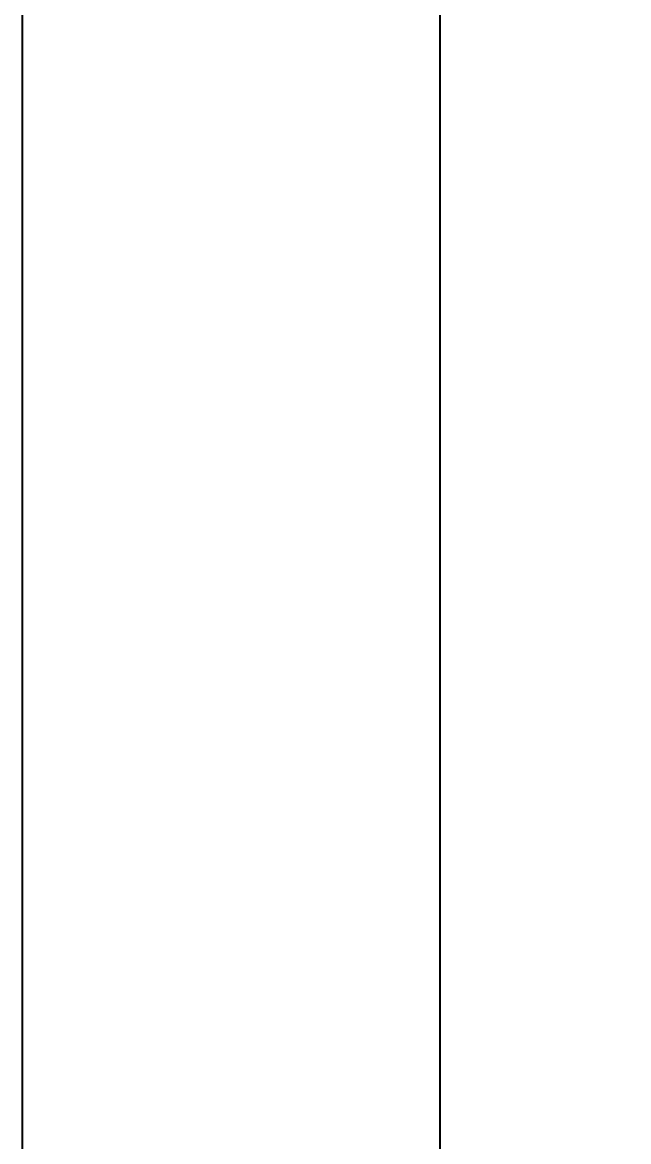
# Model space of a CAD drawing. Header units: metres. Extents: x 0 to 298, y 0 to 162.
# Drawn here: x 170.262 to 171.749, y 115.149 to 117.897 of the extents above; entities that cross this region are included whole.
import ezdxf

# ---------------------------------------------------------------- set-up
doc = ezdxf.new("R2010")
doc.units = ezdxf.units.M
doc.header["$MEASUREMENT"] = 0
doc.layers.add('BLK_1_HT_OF_BLDG', color=4, linetype='Continuous', lineweight=30)
doc.styles.add('arial', font='arial.ttf')
doc.styles.add('working', font='timesbd.ttf', dxfattribs={"height": 0.25})
doc.dimstyles.new('new model', dxfattribs={"dimtxt": 0.25, "dimasz": 0.23, "dimexe": 0.1, "dimexo": 0.1, "dimgap": 0, "dimtad": 0, "dimtoh": 1, "dimzin": 1, "dimdsep": 46, "dimtxsty": 'working', "dimcen": 0.09, "dimse1": 1, "dimse2": 1, "dimclrd": 8, "dimclre": 8, "dimclrt": 3, "dimadec": 1, "dimazin": 0, "dimtfac": 1, "dimtofl": 0, "dimtmove": 0, "dimatfit": 3, "dimfxl": 0, "dimtolj": 1, "dimtzin": 0, "dimlwd": -1, "dimlwe": -1, "dimarcsym": 0})
doc.dimstyles.new('OPEN SPACE', dxfattribs={"dimtxt": 0.3, "dimasz": 0.23, "dimexe": 0.1875, "dimexo": 0.0625, "dimgap": 0.09, "dimtad": 3, "dimzin": 0, "dimdsep": 46, "dimtxsty": 'arial', "dimblk": 'OBLIQUE', "dimcen": 0.09, "dimse1": 1, "dimse2": 1, "dimclrd": 6, "dimclre": 6, "dimclrt": 7, "dimadec": 0, "dimazin": 0, "dimtfac": 0.5, "dimtix": 1, "dimtmove": 0, "dimatfit": 3, "dimfxl": 0, "dimtolj": 1, "dimtzin": 0, "dimarcsym": 0})

# ---------------------------------------------------------------- blocks, each defined once
blk = doc.blocks.new('*D30')
at = {"color": 8}
for p, q in [((171.2867, 128.0341), (171.2867, 120.8697)), ((171.2867, 112.9103), (171.2867, 120.0747))]:
    blk.add_line(p, q, dxfattribs=at)
at = {"color": 8, "lineweight": 35}
for points in [[(171.2483, 128.0341), (171.325, 128.0341), (171.2867, 128.2641)], [(171.2483, 112.9103), (171.325, 112.9103), (171.2867, 112.6803)]]:
    blk.add_solid(points, dxfattribs=at)
at = {"layer": 'Defpoints', "color": 0, "lineweight": 35}
for p in [(171.6409, 128.2641), (171.2867, 112.6803), (171.6409, 112.6803)]:
    blk.add_point(p, dxfattribs=at)
at = {"color": 3, "insert": (171.2867, 120.4722), "char_height": 0.25, "attachment_point": 5, "rotation": 90, "style": 'working'}
blk.add_mtext('\\A1;15.58', dxfattribs=at)
blk = doc.blocks.new('_Oblique')
at = {"color": 0, "linetype": 'ByBlock', "lineweight": -2}
blk.add_line((-0.5, -0.5), (0.5, 0.5), dxfattribs=at)
blk = doc.blocks.new('*D368')
at = {"layer": 'BLK_1_HT_OF_BLDG', "color": 5, "lineweight": -2}
blk.add_line((171.7893, 124.4503), (171.7893, 112.6803), dxfattribs=at)
at = {"layer": 'Defpoints', "color": 0, "lineweight": 35}
for p in [(173.926, 124.4503), (171.7893, 112.6803), (173.926, 112.6803)]:
    blk.add_point(p, dxfattribs=at)
at = {"layer": 'BLK_1_HT_OF_BLDG', "color": 5, "lineweight": -2, "xscale": 0.23, "yscale": 0.23, "zscale": 0.23}
for p, rotation in [((171.7893, 124.4503), 90), ((171.7893, 112.6803), 270)]:
    blk.add_blockref('_Oblique', p, dxfattribs=dict(at, rotation=rotation))
at = {"layer": 'BLK_1_HT_OF_BLDG', "color": 5, "insert": (171.5487, 118.5653), "char_height": 0.3, "attachment_point": 5, "rotation": 90, "style": 'arial'}
blk.add_mtext('\\A1;11.77', dxfattribs=at)

msp = doc.modelspace()

# ---------------------------------------------------------------- linework, layer by layer
at = {"linetype": 'ByBlock'}
msp.add_lwpolyline([(170.26177, 148.78476), (248.89615, 148.78476), (248.89615, 82.19907), (170.26177, 82.19907)], close=True, dxfattribs=at)

# ---------------------------------------------------------------- dimensions: what is measured, and where the dimension line sits
dim = msp.add_linear_dim(base=(171.28667, 112.68035), p1=(171.64092, 128.26408), p2=(171.64092, 112.68035), angle=90, dimstyle='new model', override={"dimpost": '\\X'})
dim.commit()
dim.dimension.update_dxf_attribs({"geometry": '*D30', "text_midpoint": (171.28667, 120.47221)})
at = {"layer": 'BLK_1_HT_OF_BLDG', "color": 5}
dim = msp.add_linear_dim(base=(171.78934, 112.68035), p1=(173.92599, 124.45035), p2=(173.92599, 112.68035), angle=90, dimstyle='OPEN SPACE', override={"dimpost": '\\X', "dimclrd": 5, "dimclrt": 5}, dxfattribs=at)
dim.commit()
dim.dimension.update_dxf_attribs({"geometry": '*D368', "text_midpoint": (171.54873, 118.56535)})

doc.saveas('drawing.dxf')
